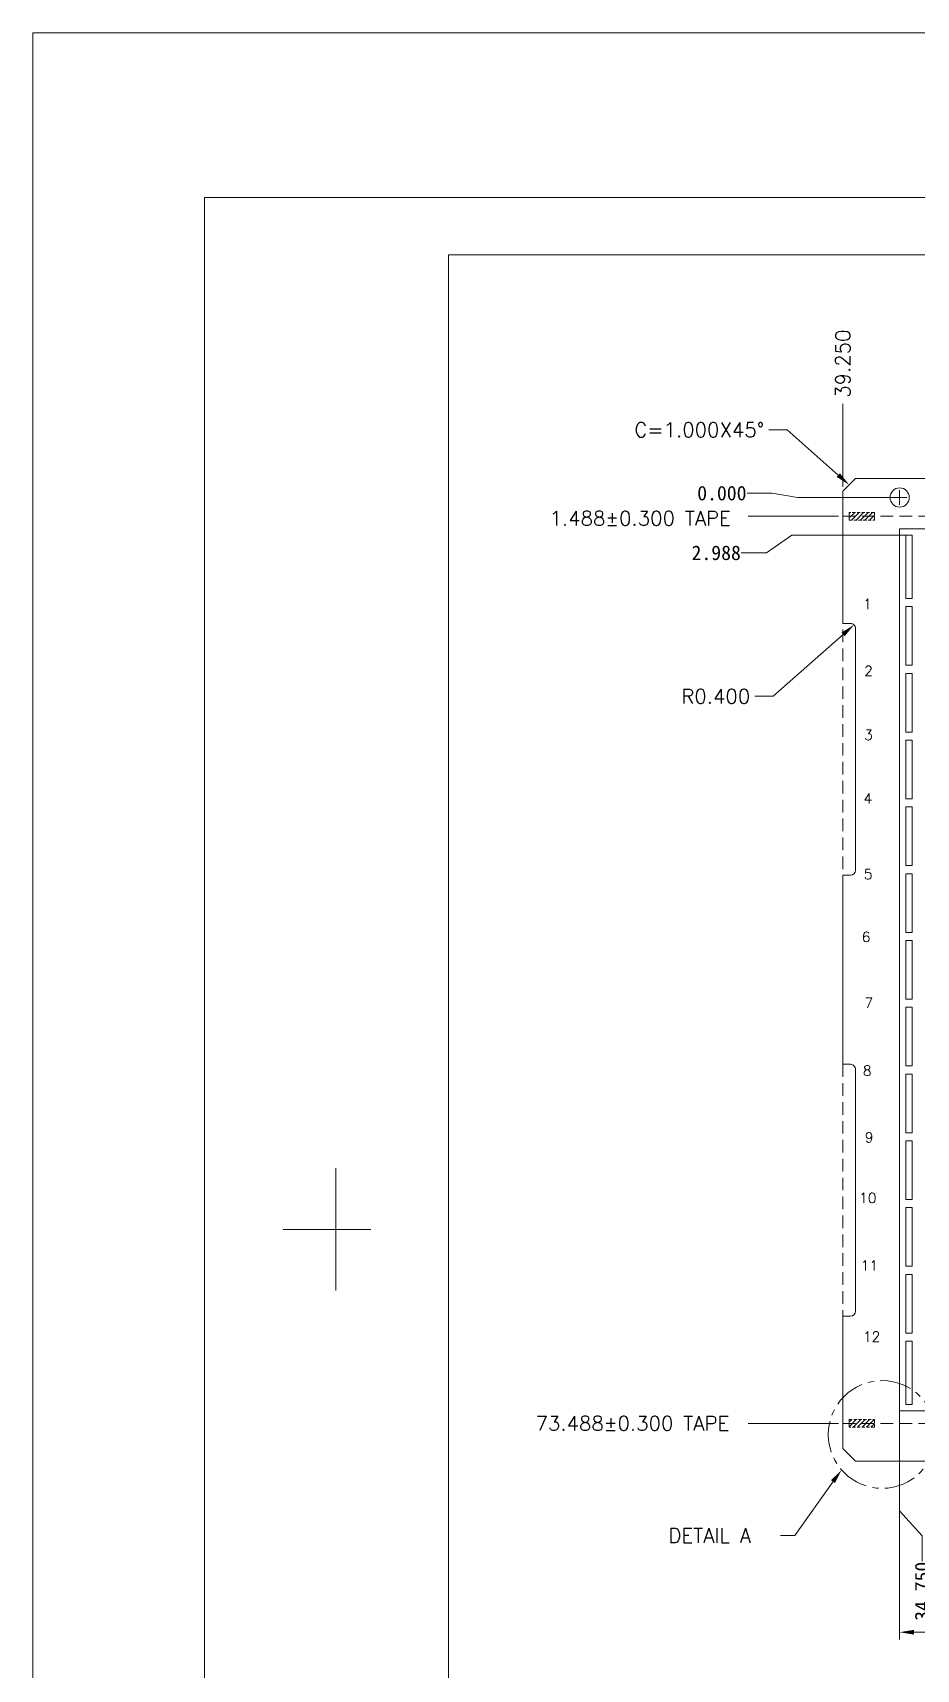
# Model space of a CAD drawing. Header units: millimetres. Extents: x 4026 to 4299, y 1527 to 1783.
# Drawn here: x 4026.1 to 4096.2, y 1652.7 to 1782.6 of the extents above; entities that cross this region are included whole.
import ezdxf

# ---------------------------------------------------------------- set-up
doc = ezdxf.new("R2010")
doc.units = ezdxf.units.MM
doc.linetypes.add('CENTER', pattern=[2, 1.25, -0.25, 0.25, -0.25])
doc.linetypes.add('HIDDEN', pattern=[0.375, 0.25, -0.125])
for name, color, linetype in [('1', 7, 'Continuous'), ('1D', 4, 'Continuous'), ('图层1实体', 7, 'Continuous')]:
    doc.layers.add(name, color=color, linetype=linetype)
doc.layers.add('标注线', color=3, linetype='Continuous', lineweight=18)
doc.styles.add('SIMPLEX', font='SIMPLEX')
doc.styles.get("Standard").update_dxf_attribs({"font": ''})
doc.styles.add('宋体', font='')
doc.styles.get('Standard').set_extended_font_data('SimSun')
doc.styles.get('宋体').set_extended_font_data('SimSun')
doc.dimstyles.new('ISO-25', dxfattribs={"dimtxt": 0.1, "dimasz": 0.08, "dimexe": 0.015, "dimexo": 0.015, "dimgap": 0.02, "dimtad": 0, "dimzin": 1, "dimdsep": 46, "dimtxsty": 'Standard', "dimcen": 0.1, "dimadec": 0, "dimazin": 0, "dimtfac": 1, "dimtmove": 0, "dimatfit": 3, "dimfxl": 1, "dimarcsym": 0})

# ---------------------------------------------------------------- blocks, each defined once
blk = doc.blocks.new('*D49')
at = {"layer": 'Defpoints', "color": 0}
for p in [(4082.738286998788, 1746.049752695347), (4094.850100569725, 1745.709426102203), (4094.850100569725, 1745.709426102203)]:
    blk.add_point(p, dxfattribs=at)
at = {"layer": '标注线', "color": 0, "lineweight": 5}
for p, q in [((4084.738286998788, 1746.049752695347), (4082.738286998788, 1746.049752695347)), ((4086.738286998788, 1745.709426102203), (4084.738286998788, 1746.049752695347)), ((4094.835100569725, 1745.709426102203), (4086.738286998788, 1745.709426102203))]:
    blk.add_line(p, q, dxfattribs=at)
at = {"layer": '标注线', "color": 0, "lineweight": 5, "insert": (4080.74272833957, 1746.049752695347), "char_height": 1.15, "attachment_point": 5}
blk.add_mtext('0.000', dxfattribs=at)
blk = doc.blocks.new('*D82')
at = {"layer": 'Defpoints', "color": 0}
for p in [(4094.850100569725, 1745.709426102203), (4095.34310057437, 1742.72142610842), (4082.281502648898, 1741.312113995832)]:
    blk.add_point(p, dxfattribs=at)
at = {"layer": '标注线', "color": 0, "lineweight": 5}
for p, q in [((4086.281502648898, 1742.72142610842), (4084.281502648898, 1741.312113995832)), ((4095.32810057437, 1742.72142610842), (4086.281502648898, 1742.72142610842)), ((4084.281502648898, 1741.312113995832), (4082.281502648898, 1741.312113995832))]:
    blk.add_line(p, q, dxfattribs=at)
at = {"layer": '标注线', "color": 0, "lineweight": 5, "insert": (4080.295580861189, 1741.312113995832), "char_height": 1.15, "attachment_point": 5}
blk.add_mtext('2.988', dxfattribs=at)
blk = doc.blocks.new('*D84')
at = {"layer": 'Defpoints', "color": 0}
for p in [(4129.593100569908, 1745.709426102295), (4094.843100574369, 1673.221426102757), (4096.640578460144, 1661.292742443827)]:
    blk.add_point(p, dxfattribs=at)
at = {"layer": '标注线', "color": 0, "lineweight": 5}
for p, q in [((4094.84310057437, 1673.206426102756), (4094.84310057437, 1665.292742443827)), ((4094.84310057437, 1665.292742443827), (4096.640578460144, 1663.292742443827)), ((4096.640578460144, 1663.292742443827), (4096.640578460144, 1661.292742443827))]:
    blk.add_line(p, q, dxfattribs=at)
at = {"layer": '标注线', "color": 0, "lineweight": 5, "insert": (4096.640578460144, 1658.89564747176), "char_height": 1.15, "attachment_point": 5, "rotation": 90}
blk.add_mtext('34.750', dxfattribs=at)

msp = doc.modelspace()

# ---------------------------------------------------------------- hatches: boundary and pattern name
at = {"layer": '1D', "lineweight": 5}
h = msp.add_hatch(dxfattribs=at)
h.set_pattern_fill('ANSI31', color=256, scale=2, style=0)
h.set_pattern_definition([(45, (4129.593100569724, 1745.709426102203), (-0.1767766952966369, 0.1767766952966369), [])])
h.paths.add_polyline_path([(4090.843100574596, 1744.521426102272), (4090.843100574596, 1743.921426102272), (4092.843100574596, 1743.921426102272), (4092.843100574596, 1744.521426102272)])
h.paths.add_polyline_path([(4090.843100574596, 1671.921426102273), (4090.843100574596, 1672.521426102272), (4092.843100574596, 1672.521426102272), (4092.843100574596, 1671.921426102273)])

# ---------------------------------------------------------------- linework, layer by layer
at = {"lineweight": 5}
msp.add_lwpolyline([(4026.059853794855, 1782.597511060779), (4298.844361791991, 1782.597511060779), (4298.844361791991, 1526.902208858291), (4026.059853794855, 1526.902208858291)], close=True, dxfattribs=at)
at = {"layer": '1', "lineweight": 5}
for p, q in [((4090.343100574596, 1746.221426102273, 0.02909804606836659), (4091.343100574596, 1747.221426102273, 0.02909804606836659)), ((4091.343100574596, 1747.221426102273, 0.02909804606836659), (4166.843100574364, 1747.221426102273, 0.02909804606836659)), ((4090.343100574596, 1735.721426102273, 0.02909804606836659), (4090.343100574596, 1746.221426102273, 0.02909804606836659)), ((4095.84310057437, 1742.72142610842, 0.02909804606836658), (4095.34310057437, 1742.72142610842, 0.02909804606836658)), ((4095.84310057437, 1737.69642610224, 0.02909804606836583), (4095.34310057437, 1737.69642610224, 0.02909804606836583)), ((4095.843100574369, 1737.046426102243, 0.02909804606834805), (4095.343100574369, 1737.046426102243, 0.02909804606834805)), ((4090.943100574596, 1735.721426102273, 0.02909804606836659), (4090.343100574596, 1735.721426102273, 0.02909804606836659)), ((4091.343100574596, 1716.121426102272, 0.02909804606836659), (4091.343100574596, 1735.321426102272, 0.02909804606836659)), ((4095.843100574369, 1732.396426102241, 0.02909804606834805), (4095.343100574369, 1732.396426102241, 0.02909804606834805)), ((4095.843100574369, 1731.746426102243, 0.02909804606834805), (4095.343100574369, 1731.746426102243, 0.02909804606834805)), ((4095.843100574369, 1727.096426102241, 0.02909804606834805), (4095.343100574369, 1727.096426102241, 0.02909804606834805)), ((4095.843100574369, 1726.446426102243, 0.02909804606834805), (4095.343100574369, 1726.446426102243, 0.02909804606834805)), ((4095.843100574369, 1721.796426102241, 0.02909804606834805), (4095.343100574369, 1721.796426102241, 0.02909804606834805)), ((4095.843100574369, 1721.146426102242, 0.02909804606834805), (4095.343100574369, 1721.146426102242, 0.02909804606834805)), ((4095.843100574369, 1716.496426102241, 0.02909804606834805), (4095.343100574369, 1716.496426102241, 0.02909804606834805)), ((4095.843100574369, 1715.846426102242, 0.02909804606834805), (4095.343100574369, 1715.846426102242, 0.02909804606834805)), ((4090.343100574596, 1700.721426102273, 0.02909804606836659), (4090.343100574596, 1715.721426102273, 0.02909804606836659)), ((4090.343100574596, 1715.721426102273, 0.02909804606836659), (4090.943100574596, 1715.721426102273, 0.02909804606836659)), ((4095.843100574369, 1711.19642610224, 0.02909804606834805), (4095.343100574369, 1711.19642610224, 0.02909804606834805)), ((4095.843100574369, 1710.546426102242, 0.02909804606834805), (4095.343100574369, 1710.546426102242, 0.02909804606834805)), ((4095.843100574369, 1705.89642610224, 0.02909804606834805), (4095.343100574369, 1705.89642610224, 0.02909804606834805)), ((4095.843100574369, 1705.246426102242, 0.02909804606834805), (4095.343100574369, 1705.246426102242, 0.02909804606834805)), ((4090.943100574596, 1700.721426102273, 0.02909804606836659), (4090.343100574596, 1700.721426102273, 0.02909804606836659)), ((4091.343100574596, 1681.121426102272, 0.02909804606836659), (4091.343100574596, 1700.321426102272, 0.02909804606836659)), ((4095.843100574369, 1700.59642610224, 0.02909804606834805), (4095.343100574369, 1700.59642610224, 0.02909804606834805)), ((4095.843100574369, 1699.946426102242, 0.02909804606834805), (4095.343100574369, 1699.946426102242, 0.02909804606834805)), ((4095.843100574369, 1695.29642610224, 0.02909804606834805), (4095.343100574369, 1695.29642610224, 0.02909804606834805)), ((4095.843100574369, 1694.646426102242, 0.02909804606834805), (4095.343100574369, 1694.646426102242, 0.02909804606834805)), ((4095.843100574369, 1689.99642610224, 0.02909804606834805), (4095.343100574369, 1689.99642610224, 0.02909804606834805)), ((4095.843100574369, 1689.346426102242, 0.02909804606834805), (4095.343100574369, 1689.346426102242, 0.02909804606834805)), ((4095.843100574369, 1684.69642610224, 0.02909804606834805), (4095.343100574369, 1684.69642610224, 0.02909804606834805)), ((4095.843100574369, 1684.046426102242, 0.02909804606834805), (4095.343100574369, 1684.046426102242, 0.02909804606834805)), ((4090.343100574596, 1670.221426102273, 0.02909804606836659), (4090.343100574596, 1680.721426102273, 0.02909804606836659)), ((4090.343100574596, 1680.721426102273, 0.02909804606836659), (4090.943100574596, 1680.721426102273, 0.02909804606836659)), ((4095.843100574369, 1679.39642610224, 0.02909804606834805), (4095.343100574369, 1679.39642610224, 0.02909804606834805)), ((4095.843100574369, 1678.74642610224, 0.02909804606836583), (4095.343100574369, 1678.74642610224, 0.02909804606836583)), ((4091.343100574596, 1669.221426102273, 0.02909804606836659), (4090.343100574596, 1670.221426102273, 0.02909804606836659)), ((4166.843100574364, 1669.221426102273, 0.02909804606836659), (4091.343100574596, 1669.221426102273, 0.02909804606836659))]:
    msp.add_line(p, q, dxfattribs=at)
at = {"layer": '1', "lineweight": 5, "elevation": 0.02909804606836659}
for points in [[(4095.34310057437, 1737.69642610224), (4095.34310057437, 1742.72142610842)], [(4095.84310057437, 1742.72142610842), (4095.84310057437, 1737.69642610224)], [(4095.34310057437, 1732.396426102241), (4095.34310057437, 1737.046426102243)], [(4095.843100574369, 1737.046426102243), (4095.843100574369, 1732.396426102241)], [(4095.34310057437, 1727.096426102241), (4095.34310057437, 1731.746426102243)], [(4095.843100574369, 1731.746426102243), (4095.843100574369, 1727.096426102241)], [(4095.34310057437, 1721.796426102241), (4095.34310057437, 1726.446426102243)], [(4095.843100574369, 1726.446426102243), (4095.843100574369, 1721.796426102241)], [(4095.34310057437, 1716.496426102241), (4095.34310057437, 1721.146426102242)], [(4095.843100574369, 1721.146426102242), (4095.843100574369, 1716.496426102241)], [(4095.34310057437, 1711.19642610224), (4095.34310057437, 1715.846426102242)], [(4095.843100574369, 1715.846426102242), (4095.843100574369, 1711.19642610224)], [(4095.34310057437, 1705.89642610224), (4095.34310057437, 1710.546426102242)], [(4095.843100574369, 1710.546426102242), (4095.843100574369, 1705.89642610224)], [(4095.34310057437, 1700.59642610224), (4095.34310057437, 1705.246426102242)], [(4095.843100574369, 1705.246426102242), (4095.843100574369, 1700.59642610224)], [(4095.34310057437, 1695.29642610224), (4095.34310057437, 1699.946426102242)], [(4095.843100574369, 1699.946426102242), (4095.843100574369, 1695.29642610224)], [(4095.34310057437, 1689.99642610224), (4095.34310057437, 1694.646426102242)], [(4095.843100574369, 1694.646426102242), (4095.843100574369, 1689.99642610224)], [(4095.34310057437, 1684.69642610224), (4095.34310057437, 1689.346426102242)], [(4095.843100574369, 1689.346426102242), (4095.843100574369, 1684.69642610224)], [(4095.34310057437, 1679.39642610224), (4095.34310057437, 1684.046426102242)], [(4095.843100574369, 1684.046426102242), (4095.843100574369, 1679.39642610224)], [(4095.843100574369, 1678.74642610224), (4095.843100574369, 1673.721426096126), (4095.343100574369, 1673.721426096126), (4095.343100574369, 1678.74642610224)]]:
    msp.add_lwpolyline(points, dxfattribs=at)
at = {"layer": '1', "lineweight": 5}
msp.add_circle((4094.850100569725, 1745.709426102272, 0.02909804606836659), 0.7619999999999999, dxfattribs=at)
for centre, radius, start, end in [((4090.943100574596, 1735.321426102272, 0.02909804606836659), 0.4000000000000909, 3.256887993817901e-11, 90.00000000006513), ((4090.943100574596, 1716.121426102273, 0.02909804606836659), 0.4000000000003183, 269.9999999999349, 359.9999999999349), ((4090.943100574596, 1700.321426102272, 0.02909804606836659), 0.4000000000000909, 3.256887993817901e-11, 90.00000000006513), ((4090.943100574596, 1681.121426102273, 0.02909804606836659), 0.4000000000003183, 269.9999999999349, 359.9999999999349)]:
    msp.add_arc(centre, radius, start, end, dxfattribs=at)
at = {"layer": '1D', "lineweight": 5}
for p, q in [((4094.850100569725, 1745.134426102272, 0.02909804606836659), (4094.850100569725, 1746.284426102272, 0.02909804606836659)), ((4094.275100569725, 1745.709426102272, 0.02909804606836659), (4095.425100569725, 1745.709426102272, 0.02909804606836659))]:
    msp.add_line(p, q, dxfattribs=at)
at = {"layer": '1D', "linetype": 'HIDDEN', "lineweight": 5, "ltscale": 4}
for p, q in [((4090.343100574596, 1744.221426102272, 0.02909804606836659), (4167.071220854499, 1744.221426102272, 0.02909804606836659)), ((4090.343100574596, 1744.221426102272, 0.02909804606836659), (4090.343100574596, 1672.221426102273, 0.02909804606836659)), ((4090.343100574596, 1672.221426102273, 0.02909804606836659), (4167.071220854499, 1672.221426102273, 0.02909804606836659))]:
    msp.add_line(p, q, dxfattribs=at)
at = {"layer": '1D', "linetype": 'HIDDEN', "lineweight": 5, "elevation": 0.02909804606836659}
for points in [[(4090.843100574596, 1744.521426102272), (4090.843100574596, 1743.921426102272), (4092.843100574596, 1743.921426102272), (4092.843100574596, 1744.521426102272)], [(4090.843100574596, 1671.921426102273), (4090.843100574596, 1672.521426102272), (4092.843100574596, 1672.521426102272), (4092.843100574596, 1671.921426102273)]]:
    msp.add_lwpolyline(points, close=True, dxfattribs=at)
at = {"layer": '1D', "color": 1, "lineweight": 5, "elevation": 0.02909804606836659}
msp.add_lwpolyline([(4166.84310057388, 1673.221426067908), (4094.843100574369, 1673.221426102757), (4094.843100574369, 1743.221426102273), (4166.843100574364, 1743.221426102273)], dxfattribs=at)
at = {"layer": '1D', "color": 2, "linetype": 'CENTER', "lineweight": 5, "ltscale": 2}
msp.add_circle((4093.462828250849, 1671.341574178081, 0.02909804606840099), 4.276282360575067, dxfattribs=at)
at = {"layer": '图层1实体', "lineweight": 5}
for p, q in [((4050.114126998909, 1692.475883843102, 0.06160638313594575), (4050.114126998909, 1682.757845516963, 0.06160638313594575)), ((4050.114126998909, 1692.475883843102, 0.06160638313594575), (4050.114126998909, 1682.757845516963, 0.06160638313594575)), ((4045.943387098303, 1687.616864910844, 0.06160638313594575), (4052.894619958665, 1687.616864910844, 0.06160638313594575)), ((4045.943387098303, 1687.616864910844, 0.06160638313594575), (4052.894619958665, 1687.616864910844, 0.06160638313594575))]:
    msp.add_line(p, q, dxfattribs=at)
at = {"layer": '图层1实体', "lineweight": 5, "elevation": 0.06160638313594575}
for points in [[(4039.687277708367, 1769.531134589285), (4201.650998376294, 1769.531134589285), (4201.650998376294, 1544.622870485216), (4039.687277708367, 1544.622870485216)], [(4059.043134631937, 1764.971358403544), (4196.258794057284, 1764.971358403544), (4196.258794057284, 1549.155292834443), (4059.043134631937, 1549.155292834443)]]:
    msp.add_lwpolyline(points, close=True, dxfattribs=at)
at = {"layer": '标注线', "lineweight": 5}
for p, q in [((4090.343100574596, 1746.566426102273, 0.02909804606836659), (4090.343100574596, 1753.138834836117, 0.02909804606836659)), ((4085.92978533325, 1751.07339694212, 0.02909804606836658), (4084.460953717376, 1751.07339694212, 0.02909804606836658)), ((4089.982239589746, 1747.483934046339, 0.02909804606836658), (4085.92978533325, 1751.07339694212, 0.02909804606836658)), ((4089.998100574595, 1744.221426102272, 0.02909804606836659), (4082.836014322506, 1744.221426102272, 0.02909804606836659)), ((4090.365082302221, 1734.841760870681, 0.02909804606836659), (4084.822457060132, 1729.932378458823, 0.02909804606836659)), ((4084.822457060132, 1729.932378458823, 0.02909804606836659), (4083.353625444257, 1729.932378458823, 0.02909804606836659)), ((4094.84310057437, 1673.015977169665, 0.02909804606836659), (4094.84310057437, 1655.068667940592, 0.02909804606836659)), ((4089.998100574595, 1672.221426102273, 0.02909804606836659), (4082.836014322506, 1672.221426102273, 0.02909804606836659)), ((4089.562248613854, 1667.601591106016, 0.02909804606840099), (4086.541881289067, 1663.324993762062, 0.02909804606840099)), ((4086.541881289067, 1663.324993762062, 0.02909804606840099), (4085.391881289067, 1663.324993762062, 0.02909804606840099)), ((4095.848451797729, 1655.648363623398, 0.02909804606836659), (4127.055026596632, 1655.648363623398, 0.02909804606836659))]:
    msp.add_line(p, q, dxfattribs=at)
for points in [[(4089.855154932402, 1747.34045721553, 0.02909804606836658), (4090.843100574596, 1746.721426102273, 0.02909804606836658), (4090.10932424709, 1747.627410877147, 0.02909804606836658)], [(4090.237997644876, 1734.985237701489, 0.02909804606836659), (4091.22594328707, 1735.604268814747, 0.02909804606836659), (4090.492166959565, 1734.698284039873, 0.02909804606836659)], [(4089.40747371799, 1667.714643495293, 0.02909804606840099), (4090.240562949521, 1668.530240481199, 0.02909804606840099), (4089.717023509718, 1667.488538716738, 0.02909804606840099)], [(4095.99310057437, 1655.840030290065, 0.02909804606836659), (4095.99310057437, 1655.456696956731, 0.02909804606836659), (4094.84310057437, 1655.648363623398, 0.02909804606836659)]]:
    msp.add_solid(points, dxfattribs=at)

# ---------------------------------------------------------------- texts
at = {"layer": '1D', "color": 1, "lineweight": 5, "char_height": 0.8, "attachment_point": 5, "style": '宋体'}
for s, insert in [('{\\Fsimplex|c134;1}', (4092.296405512466, 1737.257561106221, 0.02049158173834008)), ('{\\Fsimplex|c134;2}', (4092.371730436674, 1731.943498485313, 0.02049158173834008)), ('{\\Fsimplex|c134;3}', (4092.38082630764, 1726.857165436409, 0.02049158173834008)), ('{\\Fsimplex|c134;4}', (4092.336182455886, 1721.815151004229, 0.02049158173834008)), ('{\\Fsimplex|c134;5}', (4092.347332100433, 1715.817474978687, 0.02049158173834008)), ('{\\Fsimplex|c134;6}', (4092.18906806139, 1710.835061661815, 0.02049158173834008)), ('{\\Fsimplex|c134;7}', (4092.402639934846, 1705.598306001458, 0.02049158173834008)), ('{\\Fsimplex|c134;8}', (4092.276048870926, 1700.221265728571, 0.02049158173834008)), ('{\\Fsimplex|c134;9}', (4092.430711603592, 1694.924342701415, 0.02049158173834008)), ('{\\Fsimplex|c134;10}', (4092.319141074104, 1690.11776095875, 0.02049158173834008)), ('{\\Fsimplex|c134;11}', (4092.452294747189, 1684.749425229622, 0.02049158173834008)), ('{\\Fsimplex|c134;12}', (4092.62812698769, 1679.107787169573, 0.02049158173834008))]:
    msp.add_mtext(s, dxfattribs=dict(at, insert=insert))
at = {"layer": '标注线', "lineweight": 5, "style": 'SIMPLEX'}
msp.add_text('DETAIL A', height=1.15, dxfattribs=at).set_placement((4076.494262241449, 1662.749993762062, 0.02909804606840099))
at = {"layer": '标注线', "lineweight": 5, "insert": (4090.343100574596, 1756.331453883736, 0.02909804606836659), "char_height": 1.15, "attachment_point": 5, "rotation": 90, "style": 'SIMPLEX'}
msp.add_mtext('\\A1;39.250', dxfattribs=at)
at = {"layer": '标注线', "lineweight": 5, "char_height": 1.15, "style": 'SIMPLEX'}
for s, insert, width, attachment_point in [('C=1.000X45°', (4084.101949222334, 1751.657231351302, 0.02909804606836658), 17.572, 3), ('\\A1;R0.400', (4082.994620949216, 1729.348544049641, 0.02909804606836659), 0.7850080556208343, 9)]:
    msp.add_mtext(s, dxfattribs=dict(at, insert=insert, width=width, attachment_point=attachment_point))
at = {"layer": '标注线', "lineweight": 5, "char_height": 1.15, "attachment_point": 5, "style": 'SIMPLEX'}
for s, insert in [('1.488±0.300 TAPE', (4074.261622647776, 1744.062657731941, 0.02909804606836659)), ('73.488±0.300 TAPE', (4073.644907222694, 1672.221426102273, 0.02909804606836659))]:
    msp.add_mtext(s, dxfattribs=dict(at, insert=insert))

# ---------------------------------------------------------------- dimensions: what is measured, and where the dimension line sits
at = {"layer": '标注线', "lineweight": 5}
for feature_location, offset, dtype, origin, picture, middle in [((4094.850100569725, 1745.709426102203), (-12.111813570936647, 0.34032659314402736), 0, (4094.850100569725, 1745.709426102203), '*D49', (4080.74272833957, 1746.049752695347)), ((4095.34310057437, 1742.72142610842), (-13.061597925472142, -1.4093121125879406), 0, (4094.850100569725, 1745.709426102203), '*D82', (4080.295580861189, 1741.312113995832)), ((4094.843100574369, 1673.221426102757), (1.797477885774697, -11.92868365893014), 1, (4129.593100569908, 1745.709426102295), '*D84', (4096.640578460144, 1658.89564747176))]:
    dim = msp.add_ordinate_dim(feature_location=feature_location, offset=offset, dtype=dtype, origin=origin, dimstyle='ISO-25', override={"dimtxt": 1.15, "dimasz": 1, "dimdec": 3, "dimfxl": 0.0072, "dimlwe": 5, "dimarcsym": 2}, dxfattribs=at)
    dim.commit()
    dim.dimension.update_dxf_attribs({"geometry": picture, "text_midpoint": middle})

doc.saveas('drawing.dxf')
